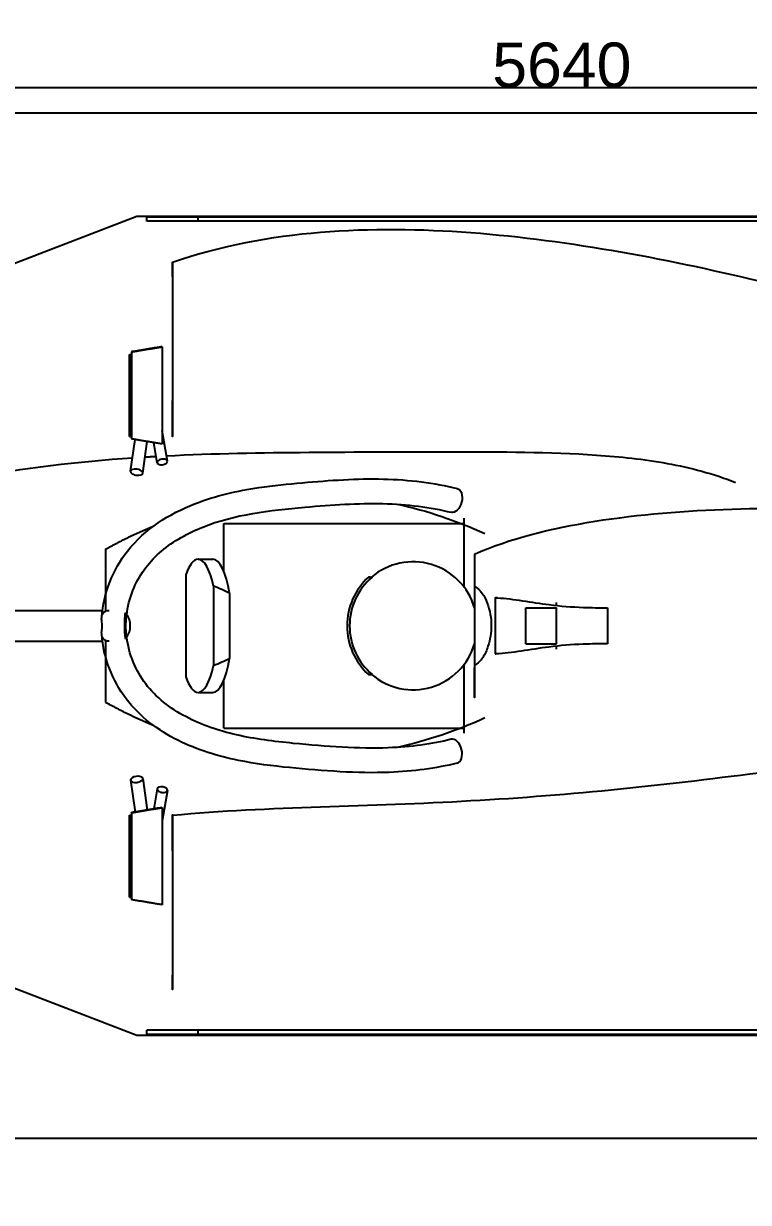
# Model space of a CAD drawing. Header units: millimetres. Extents: x 28 to 403, y 44 to 262.
# Drawn here: x 108.4 to 165, y 170 to 262 of the extents above; entities that cross this region are included whole.
import ezdxf
from ezdxf.enums import TextEntityAlignment as Align

# ---------------------------------------------------------------- set-up
doc = ezdxf.new("R2010")
doc.units = ezdxf.units.MM
doc.layers.get('0').update_dxf_attribs({"linetype": 'CONTINUOUS'})
for name, color, linetype in [('DimExtent007', 7, 'CONTINUOUS'), ('DimExtent008', 7, 'CONTINUOUS'), ('S01_GA_Top', 7, 'CONTINUOUS')]:
    doc.layers.add(name, color=color, linetype=linetype)
doc.styles.get("Standard").update_dxf_attribs({"font": 'arial.ttf'})
doc.dimstyles.get("Standard").update_dxf_attribs({"dimscale": 0, "dimtxt": 2.5, "dimasz": 2.5, "dimexe": 1.25, "dimexo": 0.625, "dimtad": 1, "dimtxsty": 'STANDARD', "dimcen": 2.5, "dimazin": 3, "dimtfac": 1, "dimtmove": 0, "dimatfit": 3})

# ---------------------------------------------------------------- blocks, each defined once
blk = doc.blocks.new('*DimExtent007')
at = {"color": 0}
for points in [[(32.2, 257.482), (32.2, 256.649), (37.2, 257.066)], [(267.8, 257.482), (267.8, 256.649), (262.8, 257.066)]]:
    blk.add_solid(points, dxfattribs=at)
at = {"layer": 'DimExtent007'}
for p, q in [((37.2, 254.6), (37.2, 257.066)), ((37.2, 257.066), (262.8, 257.066)), ((262.8, 235.6), (262.8, 257.066))]:
    blk.add_line(p, q, dxfattribs=at)
blk.add_text('5640', height=3.5, dxfattribs=at).set_placement((150.42, 257.066), align=Align.CENTER)
blk = doc.blocks.new('*DimExtent008')
at = {"color": 0}
for points in [[(34.7833, 260.048), (35.6167, 260.048), (35.2, 255.048)], [(34.7833, 169.952), (35.6167, 169.952), (35.2, 174.952)]]:
    blk.add_solid(points, dxfattribs=at)
at = {"layer": 'DimExtent008'}
for p, q in [((226, 255.048), (35.2, 255.048)), ((35.2, 255.048), (35.2, 174.952)), ((226, 174.952), (35.2, 174.952))]:
    blk.add_line(p, q, dxfattribs=at)
blk.add_text('2002', height=3.5, dxfattribs=at).set_placement((35.2, 215), align=Align.CENTER)

msp = doc.modelspace()

# ---------------------------------------------------------------- linework, layer by layer
at = {"layer": 'S01_GA_Top'}
for p, q in [((106.8, 243), (117.2, 247)), ((117.2, 247), (205.2, 247)), ((118, 246.6), (118, 246.92)), ((122, 246.92), (118, 246.92)), ((122, 246.6), (122, 246.92)), ((204.4, 246.92), (122, 246.92)), ((122, 246.6), (118, 246.6)), ((204.4, 246.6), (122, 246.6)), ((116.64, 229.8), (116.64, 236.2)), ((116.64, 236.2), (116.72, 236.2)), ((116.72, 229.8), (116.72, 236.2)), ((116.64, 229.8), (116.72, 229.8)), ((116.725, 227.068), (117.08, 229.553)), ((117.675, 226.932), (118.027, 229.395)), ((119.595, 227.866), (119.2, 230.233)), ((118.805, 227.734), (118.543, 229.31)), ((124, 219.275), (124, 223)), ((124, 223), (142.8, 223)), ((142.8, 223), (142.8, 223.4)), ((142.8, 218), (142.8, 223)), ((122, 220.2), (123.149, 220.2)), ((121.04, 218.985), (121.04, 211.015)), ((123.2, 218.098), (123.2, 211.902)), ((124.453, 217.542), (124.453, 212.458)), ((107.6, 216.2), (114.521, 216.2)), ((147.6, 213.6), (147.6, 216.4)), ((147.6, 216.4), (150, 216.4)), ((150, 213.6), (150, 216.4)), ((107.6, 213.8), (114.521, 213.8)), ((147.6, 213.6), (150, 213.6)), ((142.8, 207), (142.8, 212)), ((124, 207), (124, 210.725)), ((122, 209.8), (123.149, 209.8)), ((124, 207), (142.8, 207)), ((142.8, 206.6), (142.8, 207)), ((116.725, 202.932), (117.079, 200.45)), ((117.675, 203.068), (118.027, 200.608)), ((118.805, 202.266), (118.543, 200.694)), ((119.595, 202.134), (119.2, 199.767)), ((116.64, 193.8), (116.64, 200.2)), ((116.64, 200.2), (116.72, 200.2)), ((116.72, 193.8), (116.72, 200.2)), ((116.64, 193.8), (116.72, 193.8)), ((117.2, 183), (106.8, 187)), ((118, 183.08), (118, 183.4)), ((122, 183.4), (118, 183.4)), ((122, 183.08), (122, 183.4)), ((204.4, 183.4), (122, 183.4)), ((205.2, 183), (117.2, 183)), ((122, 183.08), (118, 183.08)), ((204.4, 183.08), (122, 183.08))]:
    msp.add_line(p, q, dxfattribs=at)
for radius, start, end in [(5, 16.2602, 130.5358), (5.16, 132.57146, -132.57146), (4.966, 130.08105, -130.08105), (5, -130.5358, -16.2602)]:
    msp.add_arc((138.8, 215), radius, start, end, dxfattribs=at)
for centre, major_axis, ratio, start_param, end_param in [((119.2, 227.8), (0.395, 0.066), 0.549442, 0, 3.141593), ((119.2, 227.8), (0.395, 0.066), 0.549442, 3.141593, 4.62107), ((119.2, 227.8), (0.395, 0.066), 0.549442, 4.62107, 0), ((117.2, 227), (0.475, -0.068), 0.492366, 3.141593, 4.782611), ((117.2, 227), (0.475, -0.068), 0.492366, 0, 3.141593), ((117.2, 227), (0.475, -0.068), 0.492366, 4.782611, 0), ((122, 215), (0, -5.2), 0.287348, -3.141593, -2.443862), ((122, 215), (0, -5.2), 0.287348, -4.074073, -3.141593), ((123.149, 215), (0, -5.2), 0.287348, -4.201543, -3.141593), ((108.667, 215), (18.097, 0), 0.287348, 0.510846, 0.638316), ((115.8, 215), (0, -1.2), 0.749366, 1.570796, 2.3895), ((115.8, 215), (0, -1.2), 0.749366, 0.752683, 1.570796), ((122, 215), (0, -5.2), 0.287348, 0, -5.350705), ((123.149, 215), (0, -5.2), 0.287348, 0, -5.223235), ((108.667, 215), (18.097, 0), 0.287348, 5.64487, 5.772339), ((122, 215), (0, -5.2), 0.287348, -0.697731, 0), ((117.2, 203), (-0.475, -0.068), 0.492366, 3.141593, 0), ((117.2, 203), (-0.475, -0.068), 0.492366, 0, 1.500574), ((117.2, 203), (-0.475, -0.068), 0.492366, 1.500574, 3.141593), ((119.2, 202.2), (-0.395, 0.066), 0.549442, 0, 1.662115), ((119.2, 202.2), (-0.395, 0.066), 0.549442, 3.141593, 0), ((119.2, 202.2), (-0.395, 0.066), 0.549442, 1.662115, 3.141593)]:
    msp.add_ellipse(centre, major_axis=major_axis, ratio=ratio, start_param=start_param, end_param=end_param, dxfattribs=at)
for points, degree, knots in [([(120, 243.4), (123.771, 244.716), (127.654, 245.425), (131.562, 245.751), (135.47, 246.075), (139.404, 246.015), (143.319, 245.721), (147.236, 245.424), (151.135, 244.892), (155.005, 244.212), (158.876, 243.531), (162.719, 242.7), (166.541, 241.764), (174.185, 239.888), (181.758, 237.601), (189.348, 234.983), (193.143, 233.672), (196.934, 232.279), (200.722, 230.806), (204.506, 229.336), (208.281, 227.789), (212, 226.2)], 3, [0, 0, 0, 0, 0.125, 0.125, 0.125, 0.25, 0.25, 0.25, 0.375, 0.375, 0.375, 0.5, 0.5, 0.5, 0.75, 0.75, 0.75, 0.875, 0.875, 0.875, 1, 1, 1, 1]), ([(120, 243.4), (120, 243.323), (120, 243.507), (120, 243.146), (120, 243.065), (120, 242.945), (120, 242.787), (120, 242.63), (120, 242.439), (120, 242.214), (120, 241.681), (120, 241.029), (120, 240.389), (120, 239.132), (120, 237.864), (120, 236.6), (120, 235.393), (120, 234.188), (120, 232.985), (120, 232.413), (120, 231.836), (120, 231.32), (120, 231.019), (120, 230.746), (120, 230.532), (120, 230.331), (120, 230.18), (120, 230.08), (120, 229.887), (120, 229.843), (120, 229.815), (120, 229.788), (120, 229.8), (120, 229.8), (120, 229.8), (120, 229.791), (120, 229.806), (120, 229.825), (120, 229.853), (120, 229.983), (120, 230.036), (120, 230.112), (120, 230.212), (120, 230.367), (120, 230.585), (120, 230.867), (120, 231.358), (120, 231.983), (120, 232.599)], 3, [0, 0, 0, 0, 0.08316, 0.08316, 0.08316, 0.1022805, 0.1022805, 0.1022805, 0.1208266, 0.1208266, 0.1208266, 0.1646959, 0.1646959, 0.1646959, 0.25, 0.25, 0.25, 0.3313565, 0.3313565, 0.3313565, 0.3703556, 0.3703556, 0.3703556, 0.3932369, 0.3932369, 0.3932369, 0.4149037, 0.4149037, 0.4149037, 0.4560329, 0.4560329, 0.4560329, 0.5, 0.5, 0.5, 0.5381523, 0.5381523, 0.5381523, 0.577039, 0.577039, 0.577039, 0.5931197, 0.5931197, 0.5931197, 0.6174434, 0.6174434, 0.6174434, 0.6598683, 0.6598683, 0.6598683, 0.6598683]), ([(120, 242.293), (120, 242.624), (120, 242.877), (120, 243.036), (120, 243.198), (120, 243.278), (120, 243.324), (120, 243.419), (120, 243.458), (120, 243.4)], 3, [0.8814149, 0.8814149, 0.8814149, 0.8814149, 0.9095801, 0.9095801, 0.9095801, 0.9376169, 0.9376169, 0.9376169, 1, 1, 1, 1]), ([(119.2, 236.803), (119.2, 236.803), (119.2, 236.772), (119.2, 236.675), (119.2, 236.59), (119.2, 236.453), (119.2, 236.299), (119.2, 235.981), (119.2, 235.611), (119.2, 235.245), (119.2, 234.503), (119.2, 233.749), (119.2, 233), (119.2, 232.251), (119.2, 231.497), (119.2, 230.755), (119.2, 230.389), (119.2, 230.019), (119.2, 229.701), (119.2, 229.547), (119.2, 229.411), (119.2, 229.325), (119.2, 229.204), (119.2, 229.198), (119.2, 229.2)], 3, [2.991262, 2.991262, 2.991262, 2.991262, 18.70926, 18.70926, 18.70926, 32.385981, 32.385981, 32.385981, 60.395914, 60.395914, 60.395914, 116.651049, 116.651049, 116.651049, 172.906184, 172.906184, 172.906184, 200.916116, 200.916116, 200.916116, 214.592837, 214.592837, 214.592837, 233.31447, 233.31447, 233.31447, 233.31447]), ([(116.8, 236.404), (116.8, 236.403), (116.8, 236.373), (116.8, 236.288), (116.8, 236.21), (116.8, 236.086), (116.8, 235.952), (116.8, 235.663), (116.8, 235.334), (116.8, 235.008), (116.8, 234.342), (116.8, 233.672), (116.8, 233), (116.8, 232.328), (116.8, 231.658), (116.8, 230.992), (116.8, 230.666), (116.8, 230.337), (116.8, 230.048), (116.8, 229.914), (116.8, 229.791), (116.8, 229.712), (116.8, 229.605), (116.8, 229.598), (116.8, 229.6)], 3, [2.505163, 2.505163, 2.505163, 2.505163, 15.272575, 15.272575, 15.272575, 26.937748, 26.937748, 26.937748, 51.750156, 51.750156, 51.750156, 102.061955, 102.061955, 102.061955, 152.373754, 152.373754, 152.373754, 177.186162, 177.186162, 177.186162, 188.851335, 188.851335, 188.851335, 204.12391, 204.12391, 204.12391, 204.12391]), ([(119.2, 229.2), (118.96, 229.24), (118.636, 229.294), (118.036, 229.394), (116.8, 229.6)], 1, [0, 0, 0.107692, 0.215385, 0.471795, 1, 1]), ([(119.525, 228.284), (123.224, 228.47), (126.936, 228.526), (130.667, 228.557), (134.397, 228.584), (138.148, 228.597), (141.903, 228.6), (145.657, 228.594), (149.418, 228.591), (153.129, 228.342), (154.984, 228.214), (156.826, 228.018), (158.643, 227.689), (160.459, 227.359), (162.251, 226.894), (164, 226.2)], 3, [0.4599212, 0.4599212, 0.4599212, 0.4599212, 0.5949409, 0.5949409, 0.5949409, 0.7299606, 0.7299606, 0.7299606, 0.8649803, 0.8649803, 0.8649803, 0.9324901, 0.9324901, 0.9324901, 1, 1, 1, 1]), ([(91.383, 224.068), (93.497, 224.455), (95.618, 224.905), (97.741, 225.341), (99.864, 225.779), (101.989, 226.203), (104.114, 226.574), (108.365, 227.324), (112.615, 227.841), (116.876, 228.128)], 3, [0.1162251, 0.1162251, 0.1162251, 0.1162251, 0.194088, 0.194088, 0.194088, 0.2719509, 0.2719509, 0.2719509, 0.4276767, 0.4276767, 0.4276767, 0.4276767]), ([(114.465, 215.664), (114.607, 217.553), (115.331, 219.375), (116.484, 220.842), (117.857, 222.584), (119.767, 223.748), (121.718, 224.521), (123.373, 225.175), (125.071, 225.547), (126.748, 225.796), (127.894, 225.965), (129.03, 226.077), (130.141, 226.177), (132.299, 226.367), (134.429, 226.518), (136.473, 226.465), (138.515, 226.419), (140.471, 226.17), (142.231, 225.732)], 3, [0, 0, 0, 0, 0.205329, 0.205329, 0.205329, 0.44906, 0.44906, 0.44906, 0.654389, 0.654389, 0.654389, 0.794671, 0.794671, 0.794671, 0.897335, 0.897335, 0.897335, 1, 1, 1, 1]), ([(142.231, 225.732), (142.385, 225.695), (142.513, 225.556), (142.579, 225.356), (142.646, 225.157), (142.65, 224.899), (142.589, 224.655), (142.529, 224.41), (142.406, 224.184), (142.253, 224.038), (142.102, 223.892), (141.924, 223.829), (141.769, 223.868)], 3, [1.726199, 1.726199, 1.726199, 1.726199, 2.51122, 2.51122, 2.51122, 3.29624, 3.29624, 3.29624, 4.081261, 4.081261, 4.081261, 4.866281, 4.866281, 4.866281, 4.866281]), ([(141.769, 206.132), (140.278, 205.763), (138.619, 205.532), (136.86, 205.466), (134.554, 205.38), (132.035, 205.568), (129.437, 205.817), (127.935, 205.964), (126.44, 206.15), (124.995, 206.48), (124.305, 206.636), (123.629, 206.83), (122.966, 207.062), (122.3, 207.295), (121.656, 207.575), (121.035, 207.902), (119.796, 208.557), (118.7, 209.405), (117.902, 210.462), (117.113, 211.504), (116.582, 212.798), (116.417, 214.105), (116.246, 215.415), (116.463, 216.762), (116.998, 217.988), (117.485, 219.109), (118.218, 220.063), (119.15, 220.843), (120.078, 221.624), (121.198, 222.247), (122.371, 222.714), (124.862, 223.712), (127.604, 224.022), (130.34, 224.267), (132.468, 224.454), (134.518, 224.595), (136.44, 224.546), (138.362, 224.502), (140.156, 224.268), (141.769, 223.868)], 3, [0, 0, 0, 0, 0.115497, 0.115497, 0.115497, 0.230995, 0.230995, 0.230995, 0.346492, 0.346492, 0.346492, 0.375367, 0.375367, 0.375367, 0.404241, 0.404241, 0.404241, 0.46199, 0.46199, 0.46199, 0.519738, 0.519738, 0.519738, 0.577487, 0.577487, 0.577487, 0.635236, 0.635236, 0.635236, 0.692985, 0.692985, 0.692985, 0.884503, 0.884503, 0.884503, 0.942251, 0.942251, 0.942251, 1, 1, 1, 1]), ([(143.6, 220.6), (146.353, 221.823), (149.588, 222.625), (153.012, 223.169), (156.44, 223.711), (160.061, 223.995), (163.719, 224.122), (167.379, 224.247), (171.079, 224.215), (174.761, 224.081), (178.445, 223.946), (182.113, 223.708), (185.769, 223.396), (193.079, 222.771), (200.364, 221.836), (207.79, 220.74), (211.499, 220.194), (215.24, 219.608), (218.971, 219.029), (222.699, 218.452), (226.42, 217.88), (230, 217.4)], 3, [0, 0, 0, 0, 0.125, 0.125, 0.125, 0.25, 0.25, 0.25, 0.375, 0.375, 0.375, 0.5, 0.5, 0.5, 0.75, 0.75, 0.75, 0.875, 0.875, 0.875, 1, 1, 1, 1]), ([(143.6, 220.6), (143.6, 220.606), (143.6, 220.559), (143.6, 220.24), (143.6, 220.07), (143.6, 219.82), (143.6, 219.471), (143.6, 219.108), (143.6, 218.633), (143.6, 218.089)], 3, [0, 0, 0, 0, 0.0815849, 0.0815849, 0.0815849, 0.1253547, 0.1253547, 0.1253547, 0.1710699, 0.1710699, 0.1710699, 0.1710699]), ([(143.6, 218.089), (144.085, 217.821), (144.389, 217.317), (144.591, 216.767), (144.795, 216.208), (144.915, 215.6), (144.91, 214.998), (144.914, 214.456), (144.817, 213.911), (144.649, 213.399), (144.546, 213.088), (144.416, 212.788), (144.244, 212.527), (144.075, 212.27), (143.861, 212.057), (143.6, 211.911)], 3, [0, 0, 0, 0, 0.248785, 0.248785, 0.248785, 0.500139, 0.500139, 0.500139, 0.726263, 0.726263, 0.726263, 0.864387, 0.864387, 0.864387, 1, 1, 1, 1]), ([(143.6, 218.089), (143.6, 217.822), (143.6, 217.32), (143.6, 216.8), (143.6, 216.215), (143.6, 215.586), (143.6, 214.965), (143.6, 214.408), (143.6, 213.846), (143.6, 213.315), (143.6, 213.029), (143.6, 212.752), (143.6, 212.506), (143.6, 212.263), (143.6, 212.051), (143.6, 211.911)], 3, [0.0692802, 0.0692802, 0.0692802, 0.0692802, 0.2065093, 0.2065093, 0.2065093, 0.358847, 0.358847, 0.358847, 0.4954863, 0.4954863, 0.4954863, 0.5695079, 0.5695079, 0.5695079, 0.6425897, 0.6425897, 0.6425897, 0.6425897]), ([(145.2, 217.2), (145.2, 217.203), (145.2, 217.173), (145.2, 217.11), (145.2, 217.025), (145.2, 216.862), (145.2, 216.648), (145.2, 216.412), (145.2, 216.123), (145.2, 215.827), (145.2, 215.554), (145.2, 215.279), (145.2, 215), (145.2, 214.721), (145.2, 214.446), (145.2, 214.173), (145.2, 213.877), (145.2, 213.588), (145.2, 213.352), (145.2, 213.138), (145.2, 212.975), (145.2, 212.89), (145.2, 212.817), (145.2, 212.799), (145.2, 212.8)], 3, [1.221753, 1.221753, 1.221753, 1.221753, 17.120721, 17.120721, 17.120721, 37.756083, 37.756083, 37.756083, 60.543185, 60.543185, 60.543185, 81.328556, 81.328556, 81.328556, 102.113927, 102.113927, 102.113927, 124.901029, 124.901029, 124.901029, 145.536391, 145.536391, 145.536391, 162.657112, 162.657112, 162.657112, 162.657112]), ([(145.384, 217.188), (146.014, 217.145), (146.672, 217.062), (147.348, 216.961), (148.023, 216.86), (148.718, 216.745), (149.429, 216.655), (150.308, 216.541), (151.212, 216.469), (152.113, 216.438), (152.745, 216.418), (153.374, 216.406), (154, 216.402)], 3, [0.0148345, 0.0148345, 0.0148345, 0.0148345, 0.2552835, 0.2552835, 0.2552835, 0.4953114, 0.4953114, 0.4953114, 0.7921746, 0.7921746, 0.7921746, 1, 1, 1, 1]), ([(114.465, 214.336), (114.454, 214.478), (114.474, 214.629), (114.493, 214.802), (114.506, 214.916), (114.509, 215.046), (114.497, 215.163), (114.478, 215.351), (114.453, 215.512), (114.465, 215.664)], 3, [0.3798767, 0.3798767, 0.3798767, 0.3798767, 0.4681047, 0.4681047, 0.4681047, 0.5261213, 0.5261213, 0.5261213, 0.6201695, 0.6201695, 0.6201695, 0.6201695]), ([(114.465, 215.664), (114.477, 215.822), (114.522, 215.971), (114.649, 216.079), (114.736, 216.153), (114.874, 216.201), (115.042, 216.2)], 3, [0.6201695, 0.6201695, 0.6201695, 0.6201695, 0.7191604, 0.7191604, 0.7191604, 0.788009, 0.788009, 0.788009, 0.788009]), ([(116.316, 214.017), (116.284, 214.343), (116.267, 214.67), (116.267, 214.996), (116.267, 215.05), (116.267, 215.152), (116.27, 215.257), (116.273, 215.364), (116.278, 215.474), (116.285, 215.586), (116.293, 215.718), (116.303, 215.851), (116.316, 215.983)], 3, [0.1203789, 0.1203789, 0.1203789, 0.1203789, 0.6620842, 0.6620842, 0.6620842, 0.750282, 0.750282, 0.750282, 0.8384797, 0.8384797, 0.8384797, 0.9428528, 0.9428528, 0.9428528, 0.9428528]), ([(154, 216.402), (154, 216.279), (154, 216.078), (154, 215.829), (154, 215.574), (154, 215.283), (154, 215), (154, 214.717), (154, 214.426), (154, 214.171), (154, 213.922), (154, 213.721), (154, 213.598)], 3, [26.834786, 26.834786, 26.834786, 26.834786, 47.726154, 47.726154, 47.726154, 69.039199, 69.039199, 69.039199, 90.352244, 90.352244, 90.352244, 111.243521, 111.243521, 111.243521, 111.243521]), ([(115.042, 213.8), (114.873, 213.799), (114.734, 213.847), (114.648, 213.923), (114.522, 214.03), (114.477, 214.178), (114.465, 214.336)], 3, [0.21202, 0.21202, 0.21202, 0.21202, 0.2813184, 0.2813184, 0.2813184, 0.3798767, 0.3798767, 0.3798767, 0.3798767]), ([(142.231, 204.268), (140.6, 203.865), (138.813, 203.618), (136.932, 203.548), (134.43, 203.456), (131.805, 203.66), (129.129, 203.918), (127.82, 204.048), (126.482, 204.211), (125.142, 204.484), (123.554, 204.808), (121.947, 205.292), (120.419, 206.059), (118.898, 206.824), (117.455, 207.872), (116.383, 209.288), (115.289, 210.733), (114.603, 212.503), (114.465, 214.336)], 3, [0, 0, 0, 0, 0.2, 0.2, 0.2, 0.4, 0.4, 0.4, 0.6, 0.6, 0.6, 0.7, 0.7, 0.7, 0.8, 0.8, 0.8, 1, 1, 1, 1]), ([(154, 213.598), (153.366, 213.594), (152.73, 213.582), (152.091, 213.561), (151.19, 213.529), (150.287, 213.457), (149.409, 213.342), (148.667, 213.248), (147.944, 213.127), (147.242, 213.024), (146.562, 212.922), (145.901, 212.845), (145.268, 212.805)], 3, [0, 0, 0, 0, 0.2084874, 0.2084874, 0.2084874, 0.5025987, 0.5025987, 0.5025987, 0.7506484, 0.7506484, 0.7506484, 0.9913349, 0.9913349, 0.9913349, 0.9913349]), ([(143.6, 211.911), (143.6, 211.367), (143.6, 210.892), (143.6, 210.529), (143.6, 210.18), (143.6, 209.93), (143.6, 209.76), (143.6, 209.439), (143.6, 209.397), (143.6, 209.4), (143.6, 209.397), (143.6, 209.439), (143.6, 209.76), (143.6, 209.927), (143.6, 210.172), (143.6, 210.513), (143.6, 210.836), (143.6, 211.247), (143.6, 211.72)], 3, [0.3289268, 0.3289268, 0.3289268, 0.3289268, 0.3746453, 0.3746453, 0.3746453, 0.4184152, 0.4184152, 0.4184152, 0.5, 0.5, 0.5, 0.5815849, 0.5815849, 0.5815849, 0.624692, 0.624692, 0.624692, 0.6656413, 0.6656413, 0.6656413, 0.6656413]), ([(120, 200.2), (123.772, 200.58), (127.654, 200.717), (131.561, 200.855), (135.468, 200.987), (139.401, 201.117), (143.315, 201.339), (147.232, 201.559), (151.127, 201.865), (154.998, 202.259), (158.868, 202.65), (162.711, 203.122), (166.533, 203.618), (170.355, 204.115), (174.159, 204.632), (177.956, 205.108), (181.754, 205.586), (185.546, 206.02), (189.341, 206.393), (193.134, 206.768), (196.931, 207.079), (200.717, 207.398), (204.503, 207.722), (208.279, 208.052), (212, 208.6)], 3, [0, 0, 0, 0, 0.125, 0.125, 0.125, 0.25, 0.25, 0.25, 0.375, 0.375, 0.375, 0.5, 0.5, 0.5, 0.625, 0.625, 0.625, 0.75, 0.75, 0.75, 0.875, 0.875, 0.875, 1, 1, 1, 1]), ([(142.231, 204.268), (142.385, 204.305), (142.513, 204.444), (142.579, 204.644), (142.646, 204.843), (142.65, 205.101), (142.589, 205.345), (142.529, 205.59), (142.406, 205.816), (142.253, 205.962), (142.102, 206.108), (141.924, 206.171), (141.769, 206.132)], 3, [1.726199, 1.726199, 1.726199, 1.726199, 2.51122, 2.51122, 2.51122, 3.29624, 3.29624, 3.29624, 4.081261, 4.081261, 4.081261, 4.866281, 4.866281, 4.866281, 4.866281]), ([(119.2, 200.803), (119.2, 200.803), (119.2, 200.772), (119.2, 200.675), (119.2, 200.59), (119.2, 200.453), (119.2, 200.299), (119.2, 199.981), (119.2, 199.611), (119.2, 199.245), (119.2, 198.503), (119.2, 197.749), (119.2, 197), (119.2, 196.251), (119.2, 195.497), (119.2, 194.755), (119.2, 194.389), (119.2, 194.019), (119.2, 193.701), (119.2, 193.547), (119.2, 193.411), (119.2, 193.325), (119.2, 193.204), (119.2, 193.198), (119.2, 193.2)], 3, [2.991262, 2.991262, 2.991262, 2.991262, 18.70926, 18.70926, 18.70926, 32.385981, 32.385981, 32.385981, 60.395914, 60.395914, 60.395914, 116.651049, 116.651049, 116.651049, 172.906184, 172.906184, 172.906184, 200.916116, 200.916116, 200.916116, 214.592837, 214.592837, 214.592837, 233.31447, 233.31447, 233.31447, 233.31447]), ([(116.8, 200.404), (116.8, 200.403), (116.8, 200.373), (116.8, 200.288), (116.8, 200.21), (116.8, 200.086), (116.8, 199.952), (116.8, 199.663), (116.8, 199.334), (116.8, 199.008), (116.8, 198.342), (116.8, 197.672), (116.8, 197), (116.8, 196.328), (116.8, 195.658), (116.8, 194.992), (116.8, 194.666), (116.8, 194.337), (116.8, 194.048), (116.8, 193.914), (116.8, 193.791), (116.8, 193.712), (116.8, 193.605), (116.8, 193.598), (116.8, 193.6)], 3, [2.505163, 2.505163, 2.505163, 2.505163, 15.272575, 15.272575, 15.272575, 26.937748, 26.937748, 26.937748, 51.750156, 51.750156, 51.750156, 102.061955, 102.061955, 102.061955, 152.373754, 152.373754, 152.373754, 177.186162, 177.186162, 177.186162, 188.851335, 188.851335, 188.851335, 204.12391, 204.12391, 204.12391, 204.12391]), ([(120, 200.2), (120, 200.128), (120, 200.282), (120, 200.017), (120, 199.964), (120, 199.888), (120, 199.788), (120, 199.64), (120, 199.432), (120, 199.165), (120, 198.716), (120, 198.142), (120, 197.571), (120, 196.624), (120, 195.656), (120, 194.697), (120, 193.352), (120, 192.006), (120, 190.661), (120, 190.091), (120, 189.519), (120, 188.963), (120, 188.435), (120, 187.914), (120, 187.52), (120, 187.307), (120, 187.138), (120, 187.012), (120, 186.899), (120, 186.815), (120, 186.761), (120, 186.645), (120, 186.62), (120, 186.604), (120, 186.592), (120, 186.6), (120, 186.6), (120, 186.6), (120, 186.588), (120, 186.615), (120, 186.642), (120, 186.683), (120, 186.854), (120, 186.933), (120, 187.046), (120, 187.196), (120, 187.339), (120, 187.513), (120, 187.719)], 3, [0, 0, 0, 0, 0.077039, 0.077039, 0.077039, 0.0931197, 0.0931197, 0.0931197, 0.1164934, 0.1164934, 0.1164934, 0.1559914, 0.1559914, 0.1559914, 0.2208453, 0.2208453, 0.2208453, 0.3116002, 0.3116002, 0.3116002, 0.3501226, 0.3501226, 0.3501226, 0.3870003, 0.3870003, 0.3870003, 0.4068803, 0.4068803, 0.4068803, 0.4252501, 0.4252501, 0.4252501, 0.4635956, 0.4635956, 0.4635956, 0.5, 0.5, 0.5, 0.5439671, 0.5439671, 0.5439671, 0.58316, 0.58316, 0.58316, 0.6015613, 0.6015613, 0.6015613, 0.618931, 0.618931, 0.618931, 0.618931]), ([(120, 197.413), (120, 198.025), (120, 198.645), (120, 199.133), (120, 199.415), (120, 199.633), (120, 199.787), (120, 199.888), (120, 199.965), (120, 200.017), (120, 200.09), (120, 200.126), (120, 200.154), (120, 200.176), (120, 200.194), (120, 200.207), (120, 200.236), (120, 200.234), (120, 200.2)], 3, [0.8404082, 0.8404082, 0.8404082, 0.8404082, 0.8825566, 0.8825566, 0.8825566, 0.9068803, 0.9068803, 0.9068803, 0.922961, 0.922961, 0.922961, 0.9444073, 0.9444073, 0.9444073, 0.9618477, 0.9618477, 0.9618477, 1, 1, 1, 1]), ([(119.2, 193.2), (118.96, 193.24), (118.636, 193.294), (118.036, 193.394), (116.8, 193.6)], 1, [0, 0, 0.107692, 0.215385, 0.471795, 1, 1])]:
    msp.add_open_spline(points, degree=degree, knots=knots, dxfattribs=at)
for points, degree in [([(119.2, 236.803), (116.8, 236.404)], 1), ([(116.8, 236.4), (119.2, 236.8)], 1), ([(119.2, 236.8), (119.2, 236.803)], 1), ([(116.8, 236.4), (116.8, 236.404)], 1), ([(117.855, 228.191), (118.721, 228.242)], 1), ([(137.571, 224.497), (139.922, 223.988), (142.211, 223.214), (144.4, 222.202)], 3), ([(114.8, 221.002), (116.623, 222.023), (118.552, 222.811)], 2), ([(114.8, 216.2), (114.8, 217.803), (114.8, 219.412), (114.8, 221.002)], 3), ([(135.456, 218.8), (135.31, 218.8), (135.309, 218.8)], 2), ([(135.309, 218.8), (135.311, 218.8), (135.602, 218.8)], 2), ([(145.2, 217.2), (145.2, 217.2)], 1), ([(145.2, 217.199), (145.2, 217.2)], 1), ([(145.384, 217.188), (145.2, 217.2)], 1), ([(145.2, 217.199), (145.268, 217.195)], 1), ([(145.268, 217.195), (145.384, 217.188)], 1), ([(150, 216.587), (150, 216.707), (150, 216.822)], 2), ([(116.316, 215.983), (116.292, 215.976), (116.264, 215.971)], 2), ([(114.8, 209), (114.8, 210.589), (114.8, 212.198), (114.8, 213.8)], 3), ([(116.264, 214.029), (116.292, 214.024), (116.316, 214.017)], 2), ([(145.268, 212.805), (145.2, 212.8)], 1), ([(145.2, 212.8), (145.244, 212.803), (145.268, 212.805)], 1), ([(145.2, 212.8), (145.2, 212.8)], 1), ([(150, 213.178), (150, 213.293), (150, 213.413)], 2), ([(135.456, 211.2), (135.31, 211.2), (135.309, 211.2)], 2), ([(135.309, 211.2), (135.311, 211.2), (135.602, 211.2)], 2), ([(118.543, 207.196), (116.619, 207.982), (114.8, 209)], 2), ([(144.4, 207.8), (142.202, 206.785), (139.902, 206.009), (137.541, 205.5)], 3), ([(119.2, 200.803), (116.8, 200.404)], 1), ([(116.8, 200.4), (119.2, 200.8)], 1), ([(119.2, 200.8), (119.2, 200.803)], 1), ([(116.8, 200.4), (116.8, 200.404)], 1)]:
    msp.add_open_spline(points, degree=degree, dxfattribs=at)

# ---------------------------------------------------------------- dimensions: what is measured, and where the dimension line sits
at = {"layer": 'DimExtent007'}
dim = msp.add_linear_dim(base=(150.42, 257.066), p1=(37.2, 254.6), p2=(262.8, 235.6), text='5640', dimstyle='STANDARD', dxfattribs=at)
dim.commit()
dim.dimension.update_dxf_attribs({"geometry": '*DimExtent007', "text_midpoint": (150, 262.048)})
at = {"layer": 'DimExtent008'}
dim = msp.add_linear_dim(base=(35.2, 215), p1=(226, 255.048), p2=(226, 174.952), angle=90, text='2002', dimstyle='STANDARD', dxfattribs=at)
dim.commit()
dim.dimension.update_dxf_attribs({"geometry": '*DimExtent008', "text_midpoint": (30.2, 215)})

doc.saveas('drawing.dxf')
